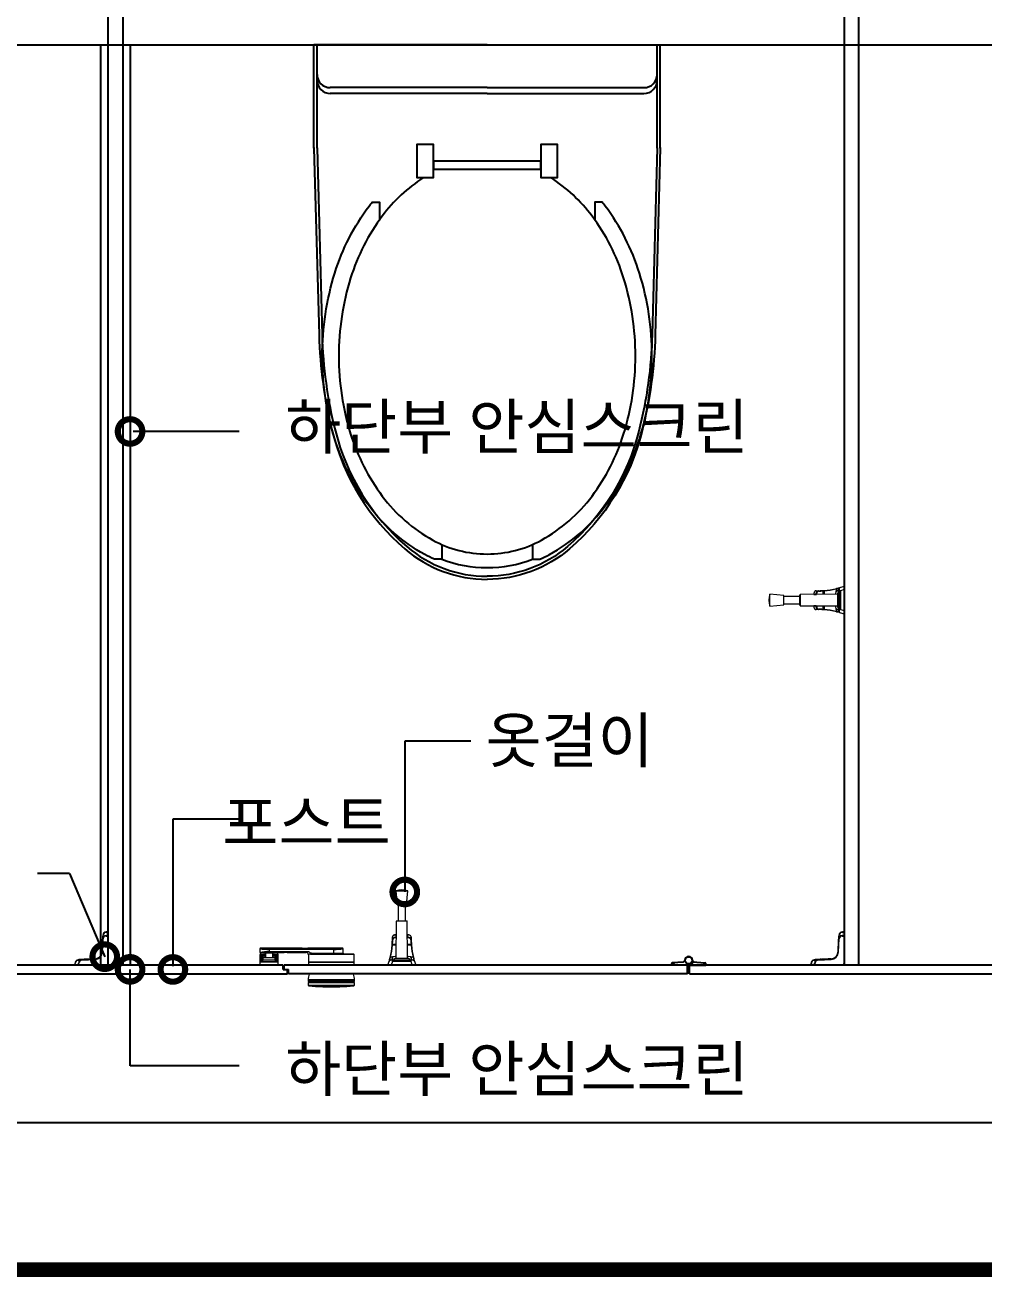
# Model space of a CAD drawing. Extents: x -255 to 8105, y -176 to 5714.
# Drawn here: x 3160 to 3811, y 2764 to 3614 of the extents above; entities that cross this region are included whole.
import ezdxf
from ezdxf.enums import TextEntityAlignment as Align

# ---------------------------------------------------------------- set-up
doc = ezdxf.new("R2010")
doc.units = 0
doc.header["$LTSCALE"] = 30
doc.layers.get('0').update_dxf_attribs({"linetype": 'CONTINUOUS'})
for name, color, linetype in [('0_toilet', 6, 'CONTINUOUS'), ('HAT', 8, 'CONTINUOUS'), ('경첩', 4, 'CONTINUOUS'), ('문자', 3, 'CONTINUOUS'), ('부자재', 4, 'CONTINUOUS'), ('옷걸이', 4, 'CONTINUOUS'), ('잠금쇠(회전형)', 4, 'CONTINUOUS'), ('치수', 1, 'CONTINUOUS'), ('해치', 8, 'CONTINUOUS')]:
    doc.layers.add(name, color=color, linetype=linetype)
doc.styles.add('돋움', font='malgun.ttf')

# ---------------------------------------------------------------- blocks, each defined once
blk = doc.blocks.new('_DOTSMALL')
at = {"color": 0, "linetype": 'ByBlock', "const_width": 0.5}
blk.add_lwpolyline([(-0.0625, 0, 1), (0.0625, 0, 1)], format="xyb", close=True, dxfattribs=at)
blk = doc.blocks.new('A$C63EC304E')
at = {"layer": '치수', "color": 1, "xscale": 2.5, "yscale": 2.5, "zscale": 2.5, "rotation": 234.3098741996962}
blk.add_blockref('_DOTSMALL', (0.312, 0.312), dxfattribs=at)
blk = doc.blocks.new('A$C2BC9653E')
at = {"layer": '치수', "xscale": 0.3333333333333333, "yscale": 0.3333333333333333, "zscale": 0.3333333333333333}
blk.add_blockref('A$C63EC304E', (0, 0), dxfattribs=at)
blk = doc.blocks.new('A$C7FC71301')
at = {"layer": '치수', "rotation": 180}
blk.add_blockref('A$C2BC9653E', (0.208, 0.208), dxfattribs=at)
blk = doc.blocks.new('A$C4A20372B')
at = {"layer": '치수'}
blk.add_blockref('A$C7FC71301', (0, 0), dxfattribs=at)
blk = doc.blocks.new('A$C566469F5')
at = {"layer": '치수'}
blk.add_blockref('A$C4A20372B', (0, 0), dxfattribs=at)
blk = doc.blocks.new('A$C7E317CD4')
at = {"layer": '해치', "xscale": 2, "yscale": 2, "zscale": 2}
blk.add_blockref('A$C566469F5', (0, 0), dxfattribs=at)
blk = doc.blocks.new('A$C601D7F27')
at = {"layer": '치수'}
blk.add_blockref('A$C7E317CD4', (0, 0), dxfattribs=at)
blk = doc.blocks.new('A$C38802C08')
at = {"layer": '치수'}
blk.add_blockref('A$C601D7F27', (0, 0), dxfattribs=at)
blk = doc.blocks.new('A$C10E41893')
at = {"layer": '부자재'}
for p, q in [((6.5, 0), (6.5, 196)), ((123.3, 196), (6.5, 196)), ((123.3, 192.5), (6.5, 192.5)), ((54.8, 0), (54.8, 177.5)), ((61.4, 0), (61.4, 177.5)), ((6.5, 0), (6.5, -196)), ((54.8, 0), (54.8, -177.5)), ((61.4, 0), (61.4, -177.5)), ((123.3, -192.5), (6.5, -192.5)), ((123.3, -196), (6.5, -196))]:
    blk.add_line(p, q, dxfattribs=at)
for points in [[(122.7, 196, -0.012538), (123.3, 196), (334.6, 190.3, -0.055395), (444.7, 175.1, -0.154276), (576.9, 93.3, -0.179504), (611.5, 0, -0.179504)], [(122.8, 192.5, -0.012538), (123.2, 192.5), (334.5, 186.8, -0.055395), (443.8, 171.7, -0.154276), (574.3, 91, -0.179504), (608, 0, -0.179504)], [(572, 51.4), (588.8, 51.4), (588.8, 59.6, 0.021185), (583.3, 70.7, 0.106084), (528.4, 133.7, 0.085733), (452.6, 172.4, 0.075373), (358.7, 186.6, 0.075373), (264.8, 172.4, 0.085733), (189, 133.7, 0.007337), (184.4, 130.1), (184.4, 122), (204.7, 122)], [(156.7, -72, 0.089162), (200.2, -118.7, 0.085733), (270.3, -154.5, 0.075373), (358.7, -167.9, 0.075373), (447.1, -154.5, 0.085733), (517.2, -118.7, 0.106084), (567, -61.6, 0.126931), (582.8, 0, 0.126931), (567, 61.6, 0.106084), (517.2, 118.7, 0.085733), (447.1, 154.5, 0.075373), (358.7, 167.9, 0.075373), (270.3, 154.5, 0.085733), (200.2, 118.7, 0.089162), (156.7, 72)], [(588.8, -51.4, 0.090214), (598.2, 0, 0.090214), (588.8, 51.4, 0.106084)], [(122.7, -196, 0.012538), (123.3, -196), (334.6, -190.3, 0.055395), (444.7, -175.1, 0.154276), (576.9, -93.3, 0.179504), (611.5, 0, 0.179504)], [(122.8, -192.5, 0.012538), (123.2, -192.5), (334.5, -186.8, 0.055395), (443.8, -171.7, 0.154276), (574.3, -91, 0.179504), (608, 0, 0.179504)], [(572, -51.4), (588.8, -51.4), (588.8, -59.6, -0.021185), (583.3, -70.7, -0.106084), (528.4, -133.7, -0.085733), (452.6, -172.4, -0.075373), (358.7, -186.6, -0.075373), (264.8, -172.4, -0.085733), (189, -133.7, -0.007337), (184.4, -130.1), (184.4, -122), (204.7, -122)]]:
    blk.add_lwpolyline(points, format="xyb", dxfattribs=at)
blk.add_lwpolyline([(138, -60.8), (119.3, -60.8), (119.3, -79.5), (156.7, -79.5), (156.7, -60.8), (138, -60.8), (147.3, -60.8), (147.3, 60.8), (138, 60.8), (156.7, 60.8), (156.7, 79.5), (119.3, 79.5), (119.3, 60.8), (138, 60.8), (138, -60.8), (119.3, -60.8)], dxfattribs=at)
for centre, start, end in [((39.8, 177.5), 0, 90), ((46.4, 177.5), 0, 90), ((39.8, -177.5), 270, 0), ((46.4, -177.5), 270, 0)]:
    blk.add_arc(centre, 15, start, end, dxfattribs=at)
blk = doc.blocks.new('UNI-05', base_point=(47634, 7239))
blk.add_line((50355.37, 10839.82), (51855.37, 10839.82))
at = {"color": 2}
for p, q in [((50845.37, 10839.82), (50845.37, 10214.82)), ((50865.37, 10839.82), (50865.37, 10214.82))]:
    blk.add_line(p, q, dxfattribs=at)
at = {"color": 8}
blk.add_line((50119.29, 10108.01), (52081.88, 10108.01), dxfattribs=at)
at = {"color": 8, "const_width": 10}
blk.add_lwpolyline([(47682.57, 10008.01), (53467.12, 10008.01)], dxfattribs=at)
at = {"layer": '0_toilet'}
for p, q in [((50850.37, 10939.82), (50850.37, 10214.82)), ((50860.37, 10939.82), (50860.37, 10214.82)), ((51350.32, 10939.82), (51350.32, 10214.82)), ((51360.42, 10214.81), (51360.42, 10939.81)), ((50969.29, 10214.82), (50745.37, 10214.82)), ((50969.29, 10211.82), (50969.29, 10214.82)), ((51243.87, 10214.82), (50970.04, 10214.82)), ((50970.04, 10211.82), (50970.04, 10214.82)), ((51243.87, 10208.82), (51243.87, 10214.82)), ((51474.34, 10214.82), (51245.37, 10214.82)), ((51245.37, 10208.82), (51245.37, 10214.82)), ((50745.37, 10208.82), (50972.29, 10208.82)), ((50969.29, 10211.82), (50973.04, 10211.82)), ((50972.29, 10208.82), (50972.29, 10211.82)), ((50973.04, 10208.82), (50973.04, 10211.82)), ((51243.87, 10208.82), (50973.04, 10208.82)), ((51245.37, 10208.82), (51477.34, 10208.82))]:
    blk.add_line(p, q, dxfattribs=at)
at = {"layer": '경첩', "color": 4, "linetype": 'Continuous', "lineweight": 15}
for p, q in [((50846.76, 10232.58), (50846.34, 10223.6)), ((50846.41, 10230.27), (50846.37, 10229.6)), ((50846.37, 10229.6), (50846.61, 10229.36)), ((50846.41, 10230.27), (50846.64, 10230.03)), ((50846.42, 10230.61), (50846.66, 10230.37)), ((50846.58, 10233.99), (50846.45, 10231.28)), ((50846.45, 10231.28), (50846.69, 10231.05)), ((50846.58, 10233.99), (50846.82, 10233.75)), ((50846.59, 10223.59), (50847.01, 10232.57)), ((50846.69, 10234.58), (50846.85, 10234.42)), ((50846.88, 10235.08), (50846.76, 10232.58)), ((50847.06, 10233.62), (50847.13, 10235.07)), ((50849.11, 10234.82), (50849.11, 10234.57)), ((50850.37, 10234.82), (50849.11, 10234.82)), ((50849.11, 10234.57), (50850.37, 10234.57)), ((50849.12, 10234.82), (50849.12, 10234.92)), ((50849.12, 10234.92), (50850.37, 10234.92)), ((50849.23, 10237.07), (50849.23, 10237.32)), ((50850.37, 10237.32), (50849.23, 10237.32)), ((50849.23, 10237.07), (50850.37, 10237.07)), ((50850.37, 10237.07), (50850.37, 10237.32)), ((50850.37, 10234.92), (50850.37, 10237.07)), ((50850.37, 10234.57), (50850.37, 10234.82)), ((50850.37, 10234.57), (50850.37, 10216.32)), ((51346.71, 10232.58), (51346.29, 10223.6)), ((51346.36, 10230.27), (51346.32, 10229.6)), ((51346.32, 10229.6), (51346.56, 10229.36)), ((51346.36, 10230.27), (51346.59, 10230.03)), ((51346.37, 10230.61), (51346.61, 10230.37)), ((51346.53, 10233.99), (51346.4, 10231.28)), ((51346.4, 10231.28), (51346.64, 10231.05)), ((51346.53, 10233.99), (51346.77, 10233.75)), ((51346.54, 10223.59), (51346.96, 10232.57)), ((51346.64, 10234.58), (51346.8, 10234.42)), ((51346.83, 10235.08), (51346.71, 10232.58)), ((51347.01, 10233.62), (51347.08, 10235.07)), ((51349.06, 10234.82), (51349.06, 10234.57)), ((51350.32, 10234.82), (51349.06, 10234.82)), ((51349.06, 10234.57), (51350.32, 10234.57)), ((51349.07, 10234.82), (51349.07, 10234.92)), ((51349.07, 10234.92), (51350.32, 10234.92)), ((51349.18, 10237.07), (51349.18, 10237.32)), ((51350.32, 10237.32), (51349.18, 10237.32)), ((51349.18, 10237.07), (51350.32, 10237.07)), ((51350.32, 10237.07), (51350.32, 10237.32)), ((51350.32, 10234.92), (51350.32, 10237.07)), ((51350.32, 10234.57), (51350.32, 10234.82)), ((51350.32, 10234.57), (51350.32, 10216.32)), ((50845.27, 10221.16), (50845.45, 10220.98)), ((50845.53, 10221.6), (50845.72, 10221.41)), ((50845.65, 10221.83), (50845.84, 10221.64)), ((50845.82, 10222.23), (50846.01, 10222.04)), ((50845.97, 10222.76), (50846.18, 10222.55)), ((50846.17, 10222.55), (50845.97, 10222.75)), ((50846.04, 10223.13), (50846.26, 10222.91)), ((50846.07, 10223.35), (50846.3, 10223.13)), ((50846.12, 10224.26), (50846.09, 10223.62)), ((50846.13, 10224.36), (50846.12, 10224.26)), ((50846.12, 10224.26), (50846.36, 10224.02)), ((50846.14, 10224.7), (50846.13, 10224.36)), ((50846.13, 10224.36), (50846.37, 10224.12)), ((50846.15, 10224.8), (50846.14, 10224.7)), ((50846.14, 10224.7), (50846.38, 10224.46)), ((50846.19, 10225.72), (50846.15, 10224.8)), ((50846.15, 10224.8), (50846.39, 10224.56)), ((50846.19, 10225.72), (50846.43, 10225.48)), ((50846.22, 10226.38), (50846.2, 10225.96)), ((50846.2, 10225.96), (50846.44, 10225.72)), ((50846.36, 10229.26), (50846.22, 10226.39)), ((50846.22, 10226.39), (50846.46, 10226.15)), ((50846.22, 10226.38), (50846.46, 10226.14)), ((50846.36, 10229.26), (50846.6, 10229.02)), ((51345.22, 10221.16), (51345.4, 10220.98)), ((51345.48, 10221.6), (51345.67, 10221.41)), ((51345.6, 10221.83), (51345.79, 10221.64)), ((51345.77, 10222.23), (51345.96, 10222.04)), ((51345.92, 10222.76), (51346.13, 10222.55)), ((51346.12, 10222.55), (51345.92, 10222.75)), ((51345.99, 10223.13), (51346.21, 10222.91)), ((51346.02, 10223.35), (51346.25, 10223.13)), ((51346.07, 10224.26), (51346.04, 10223.62)), ((51346.08, 10224.36), (51346.07, 10224.26)), ((51346.07, 10224.26), (51346.31, 10224.02)), ((51346.09, 10224.7), (51346.08, 10224.36)), ((51346.08, 10224.36), (51346.32, 10224.12)), ((51346.1, 10224.8), (51346.09, 10224.7)), ((51346.09, 10224.7), (51346.33, 10224.46)), ((51346.14, 10225.72), (51346.1, 10224.8)), ((51346.1, 10224.8), (51346.34, 10224.56)), ((51346.14, 10225.72), (51346.38, 10225.48)), ((51346.17, 10226.38), (51346.15, 10225.96)), ((51346.15, 10225.96), (51346.39, 10225.72)), ((51346.31, 10229.26), (51346.17, 10226.39)), ((51346.17, 10226.39), (51346.41, 10226.15)), ((51346.17, 10226.38), (51346.41, 10226.14)), ((51346.31, 10229.26), (51346.55, 10229.02)), ((50828.12, 10215.96), (50827.87, 10215.96)), ((50827.87, 10215.96), (50827.87, 10214.82)), ((50827.87, 10214.82), (50828.12, 10214.82)), ((50828.12, 10214.82), (50828.12, 10215.96)), ((50828.12, 10214.82), (50830.27, 10214.82)), ((50832.61, 10218.42), (50830.11, 10218.3)), ((50830.12, 10218.05), (50831.57, 10218.12)), ((50830.27, 10214.82), (50830.27, 10216.07)), ((50830.27, 10216.07), (50830.37, 10216.07)), ((50830.37, 10216.07), (50830.62, 10216.07)), ((50830.37, 10216.07), (50830.37, 10214.82)), ((50830.37, 10214.82), (50830.62, 10214.82)), ((50830.6, 10218.5), (50830.69, 10218.58)), ((50830.6, 10218.5), (50830.76, 10218.34)), ((50830.62, 10214.82), (50830.62, 10216.07)), ((50848.87, 10214.82), (50830.62, 10214.82)), ((50833.9, 10218.73), (50830.69, 10218.58)), ((50841.58, 10218.85), (50832.61, 10218.42)), ((50832.62, 10218.17), (50841.59, 10218.6)), ((50833.9, 10218.73), (50834.14, 10218.49)), ((50834.58, 10218.77), (50834.82, 10218.53)), ((50834.91, 10218.78), (50835.15, 10218.54)), ((50838.29, 10218.94), (50835.59, 10218.81)), ((50835.59, 10218.81), (50835.83, 10218.57)), ((50838.29, 10218.94), (50838.53, 10218.7)), ((50838.97, 10218.97), (50839.21, 10218.73)), ((50839.3, 10218.99), (50839.54, 10218.75)), ((50841.33, 10219.08), (50839.98, 10219.02)), ((50839.98, 10219.02), (50840.22, 10218.78)), ((50841.57, 10219.09), (50841.33, 10219.08)), ((50841.33, 10219.08), (50841.57, 10218.84)), ((50842.58, 10219.25), (50842.78, 10219.05)), ((50843.11, 10219.43), (50843.3, 10219.24)), ((50843.35, 10219.53), (50843.54, 10219.35)), ((50843.81, 10219.78), (50844, 10219.6)), ((50844.03, 10219.92), (50844.21, 10219.74)), ((50845.12, 10220.95), (50845.3, 10220.77)), ((51328.07, 10215.96), (51327.82, 10215.96)), ((51327.82, 10215.96), (51327.82, 10214.82)), ((51327.82, 10214.82), (51328.07, 10214.82)), ((51328.07, 10214.82), (51328.07, 10215.96)), ((51328.07, 10214.82), (51330.22, 10214.82)), ((51332.56, 10218.42), (51330.06, 10218.3)), ((51330.07, 10218.05), (51331.52, 10218.12)), ((51330.22, 10214.82), (51330.22, 10216.07)), ((51330.22, 10216.07), (51330.32, 10216.07)), ((51330.32, 10216.07), (51330.57, 10216.07)), ((51330.32, 10216.07), (51330.32, 10214.82)), ((51330.32, 10214.82), (51330.57, 10214.82)), ((51330.55, 10218.5), (51330.64, 10218.58)), ((51330.55, 10218.5), (51330.71, 10218.34)), ((51330.57, 10214.82), (51330.57, 10216.07)), ((51348.82, 10214.82), (51330.57, 10214.82)), ((51333.85, 10218.73), (51330.64, 10218.58)), ((51341.53, 10218.85), (51332.56, 10218.42)), ((51332.57, 10218.17), (51341.54, 10218.6)), ((51333.85, 10218.73), (51334.09, 10218.49)), ((51334.53, 10218.77), (51334.77, 10218.53)), ((51334.86, 10218.78), (51335.1, 10218.54)), ((51338.24, 10218.94), (51335.54, 10218.81)), ((51335.54, 10218.81), (51335.78, 10218.57)), ((51338.24, 10218.94), (51338.48, 10218.7)), ((51338.92, 10218.97), (51339.16, 10218.73)), ((51339.25, 10218.99), (51339.49, 10218.75)), ((51341.28, 10219.08), (51339.93, 10219.02)), ((51339.93, 10219.02), (51340.17, 10218.78)), ((51341.52, 10219.09), (51341.28, 10219.08)), ((51341.28, 10219.08), (51341.52, 10218.84)), ((51342.53, 10219.25), (51342.73, 10219.05)), ((51343.06, 10219.43), (51343.25, 10219.24)), ((51343.3, 10219.53), (51343.49, 10219.35)), ((51343.76, 10219.78), (51343.95, 10219.6)), ((51343.98, 10219.92), (51344.16, 10219.74)), ((51345.07, 10220.95), (51345.25, 10220.77))]:
    blk.add_line(p, q, dxfattribs=at)
at = {"layer": '경첩', "color": 4, "linetype": 'Continuous', "lineweight": 15, "flags": 128}
for points in [[(50846.45, 10231.28), (50846.45, 10231.15), (50846.44, 10231.03), (50846.44, 10230.91), (50846.43, 10230.81), (50846.43, 10230.72), (50846.42, 10230.66), (50846.42, 10230.62), (50846.42, 10230.61)], [(50846.6, 10234.5), (50846.6, 10234.39), (50846.59, 10234.27), (50846.59, 10234.13), (50846.58, 10233.99)], [(50846.6, 10234.5), (50846.62, 10234.52), (50846.64, 10234.53), (50846.66, 10234.55), (50846.67, 10234.56), (50846.68, 10234.57), (50846.68, 10234.58), (50846.69, 10234.58), (50846.69, 10234.58)], [(50846.76, 10232.58), (50846.77, 10232.58), (50846.78, 10232.58), (50846.81, 10232.58), (50846.84, 10232.57), (50846.87, 10232.57), (50846.92, 10232.57), (50846.96, 10232.57), (50847.01, 10232.57)], [(50847.13, 10235.07), (50847.08, 10235.07), (50847.04, 10235.07), (50846.99, 10235.07), (50846.95, 10235.07), (50846.92, 10235.08), (50846.9, 10235.08), (50846.89, 10235.08), (50846.88, 10235.08)], [(51346.4, 10231.28), (51346.4, 10231.15), (51346.39, 10231.03), (51346.39, 10230.91), (51346.38, 10230.81), (51346.38, 10230.72), (51346.37, 10230.66), (51346.37, 10230.62), (51346.37, 10230.61)], [(51346.55, 10234.5), (51346.55, 10234.39), (51346.54, 10234.27), (51346.54, 10234.13), (51346.53, 10233.99)], [(51346.55, 10234.5), (51346.57, 10234.52), (51346.59, 10234.53), (51346.61, 10234.55), (51346.62, 10234.56), (51346.63, 10234.57), (51346.63, 10234.58), (51346.64, 10234.58), (51346.64, 10234.58)], [(51346.71, 10232.58), (51346.72, 10232.58), (51346.73, 10232.58), (51346.76, 10232.58), (51346.79, 10232.57), (51346.82, 10232.57), (51346.87, 10232.57), (51346.91, 10232.57), (51346.96, 10232.57)], [(51347.08, 10235.07), (51347.03, 10235.07), (51346.99, 10235.07), (51346.94, 10235.07), (51346.9, 10235.07), (51346.87, 10235.08), (51346.85, 10235.08), (51346.84, 10235.08), (51346.83, 10235.08)], [(50845.97, 10222.76), (50845.97, 10222.76), (50845.97, 10222.76)], [(50846.07, 10223.35), (50846.05, 10223.19), (50846.04, 10223.13)], [(50846.2, 10225.96), (50846.2, 10225.88), (50846.19, 10225.8), (50846.19, 10225.72)], [(50846.22, 10226.39), (50846.22, 10226.39), (50846.22, 10226.38)], [(50846.34, 10223.6), (50846.35, 10223.6), (50846.36, 10223.6), (50846.38, 10223.6), (50846.41, 10223.6), (50846.45, 10223.6), (50846.5, 10223.6), (50846.54, 10223.59), (50846.59, 10223.59)], [(51345.92, 10222.76), (51345.92, 10222.76), (51345.92, 10222.76)], [(51346.02, 10223.35), (51346, 10223.19), (51345.99, 10223.13)], [(51346.15, 10225.96), (51346.15, 10225.88), (51346.14, 10225.8), (51346.14, 10225.72)], [(51346.17, 10226.39), (51346.17, 10226.39), (51346.17, 10226.38)], [(51346.29, 10223.6), (51346.3, 10223.6), (51346.31, 10223.6), (51346.33, 10223.6), (51346.36, 10223.6), (51346.4, 10223.6), (51346.45, 10223.6), (51346.49, 10223.59), (51346.54, 10223.59)], [(50830.12, 10218.05), (50830.12, 10218.1), (50830.12, 10218.15), (50830.11, 10218.19), (50830.11, 10218.23), (50830.11, 10218.26), (50830.11, 10218.29), (50830.11, 10218.3), (50830.11, 10218.3)], [(50832.61, 10218.42), (50832.61, 10218.42), (50832.61, 10218.4), (50832.61, 10218.38), (50832.61, 10218.35), (50832.61, 10218.31), (50832.62, 10218.27), (50832.62, 10218.22), (50832.62, 10218.17)], [(50834.58, 10218.77), (50834.56, 10218.76), (50834.53, 10218.76), (50834.46, 10218.76), (50834.38, 10218.76), (50834.28, 10218.75), (50834.16, 10218.75), (50834.03, 10218.74), (50833.9, 10218.73)], [(50835.59, 10218.81), (50835.47, 10218.81), (50835.36, 10218.8), (50835.25, 10218.8), (50835.16, 10218.79), (50835.07, 10218.79), (50835.01, 10218.79), (50834.96, 10218.78), (50834.92, 10218.78), (50834.91, 10218.78)], [(50838.97, 10218.97), (50838.95, 10218.97), (50838.91, 10218.97), (50838.85, 10218.97), (50838.77, 10218.96), (50838.67, 10218.96), (50838.55, 10218.95), (50838.42, 10218.95), (50838.29, 10218.94)], [(50839.98, 10219.02), (50839.85, 10219.01), (50839.72, 10219.01), (50839.6, 10219), (50839.5, 10219), (50839.42, 10218.99), (50839.36, 10218.99), (50839.32, 10218.99), (50839.3, 10218.99)], [(50841.58, 10218.85), (50841.58, 10218.84), (50841.58, 10218.83), (50841.58, 10218.8), (50841.59, 10218.77), (50841.59, 10218.73), (50841.59, 10218.69), (50841.59, 10218.64), (50841.59, 10218.6)], [(51330.07, 10218.05), (51330.07, 10218.1), (51330.07, 10218.15), (51330.06, 10218.19), (51330.06, 10218.23), (51330.06, 10218.26), (51330.06, 10218.29), (51330.06, 10218.3), (51330.06, 10218.3)], [(51332.56, 10218.42), (51332.56, 10218.42), (51332.56, 10218.4), (51332.56, 10218.38), (51332.56, 10218.35), (51332.56, 10218.31), (51332.57, 10218.27), (51332.57, 10218.22), (51332.57, 10218.17)], [(51334.53, 10218.77), (51334.51, 10218.76), (51334.48, 10218.76), (51334.41, 10218.76), (51334.33, 10218.76), (51334.23, 10218.75), (51334.11, 10218.75), (51333.98, 10218.74), (51333.85, 10218.73)], [(51335.54, 10218.81), (51335.42, 10218.81), (51335.31, 10218.8), (51335.2, 10218.8), (51335.11, 10218.79), (51335.02, 10218.79), (51334.96, 10218.79), (51334.91, 10218.78), (51334.87, 10218.78), (51334.86, 10218.78)], [(51338.92, 10218.97), (51338.9, 10218.97), (51338.86, 10218.97), (51338.8, 10218.97), (51338.72, 10218.96), (51338.62, 10218.96), (51338.5, 10218.95), (51338.37, 10218.95), (51338.24, 10218.94)], [(51339.93, 10219.02), (51339.8, 10219.01), (51339.67, 10219.01), (51339.55, 10219), (51339.45, 10219), (51339.37, 10218.99), (51339.31, 10218.99), (51339.27, 10218.99), (51339.25, 10218.99)], [(51341.53, 10218.85), (51341.53, 10218.84), (51341.53, 10218.83), (51341.53, 10218.8), (51341.54, 10218.77), (51341.54, 10218.73), (51341.54, 10218.69), (51341.54, 10218.64), (51341.54, 10218.6)]]:
    blk.add_lwpolyline(points, dxfattribs=at)
at = {"layer": '경첩', "color": 4, "linetype": 'Continuous', "lineweight": 15}
for centre, radius, start, end in [((50849.11, 10232.47), 2.35, 90, 177.30166), ((50849.23, 10234.97), 2.35, 90, 177.30166), ((50849.11, 10232.47), 2.1, 90, 177.30166), ((50849.23, 10234.97), 2.1, 90, 177.30166), ((51349.06, 10232.47), 2.35, 90, 177.30166), ((51349.18, 10234.97), 2.35, 90, 177.30166), ((51349.06, 10232.47), 2.1, 90, 177.30166), ((51349.18, 10234.97), 2.1, 90, 177.30166), ((50841.35, 10223.84), 5, 272.69834, 357.30166), ((50841.35, 10223.84), 5.25, 272.69834, 357.30166), ((50841.35, 10223.84), 4.75, 322.56123, 325.61449), ((50841.35, 10223.84), 4.75, 325.61511, 331.82645), ((50841.35, 10223.84), 4.75, 335.00519, 340.23398), ((50841.35, 10223.84), 4.75, 340.23398, 346.75686), ((50841.35, 10223.84), 4.75, 346.83767, 351.3944), ((50841.35, 10223.84), 4.75, 354.09118, 357.30166), ((51341.3, 10223.84), 5, 272.69834, 357.30166), ((51341.3, 10223.84), 5.25, 272.69834, 357.30166), ((51341.3, 10223.84), 4.75, 322.56123, 325.61449), ((51341.3, 10223.84), 4.75, 325.61511, 331.82645), ((51341.3, 10223.84), 4.75, 335.00519, 340.23398), ((51341.3, 10223.84), 4.75, 340.23398, 346.75686), ((51341.3, 10223.84), 4.75, 346.83767, 351.3944), ((51341.3, 10223.84), 4.75, 354.09118, 357.30166), ((50830.22, 10215.96), 2.35, 92.69834, 180), ((50830.22, 10215.96), 2.1, 92.69834, 180), ((50832.72, 10216.07), 2.35, 92.69834, 180), ((50832.72, 10216.07), 2.1, 92.69834, 180), ((50841.35, 10223.84), 4.75, 272.69834, 285), ((50841.35, 10223.84), 4.75, 284.99982, 291.75061), ((50841.35, 10223.84), 4.75, 294.99481, 301.29977), ((50841.35, 10223.84), 4.75, 301.29911, 304.38581), ((50841.35, 10223.84), 4.75, 304.38489, 322.56084), ((50848.87, 10216.32), 1.5, 270, 0), ((51330.17, 10215.96), 2.35, 92.69834, 180), ((51330.17, 10215.96), 2.1, 92.69834, 180), ((51332.67, 10216.07), 2.35, 92.69834, 180), ((51332.67, 10216.07), 2.1, 92.69834, 180), ((51341.3, 10223.84), 4.75, 272.69834, 285), ((51341.3, 10223.84), 4.75, 284.99982, 291.75061), ((51341.3, 10223.84), 4.75, 294.99481, 301.29977), ((51341.3, 10223.84), 4.75, 301.29911, 304.38581), ((51341.3, 10223.84), 4.75, 304.38489, 322.56084), ((51348.82, 10216.32), 1.5, 270, 0)]:
    blk.add_arc(centre, radius, start, end, dxfattribs=at)
at = {"layer": '부자재'}
for p, q in [((51233.18, 10215.74), (51233.18, 10214.82)), ((51243.83, 10214.82), (51233.18, 10214.82)), ((51240.92, 10216.9), (51233.72, 10216.4)), ((51234.43, 10215.91), (51234.43, 10214.82)), ((51244.64, 10215.37), (51244.64, 10214.57)), ((51244.89, 10214.57), (51244.64, 10214.57)), ((51244.89, 10215.37), (51244.89, 10214.57)), ((51245.36, 10214.86), (51245.36, 10214.82)), ((51245.36, 10214.82), (51256.35, 10214.82)), ((51247.63, 10216.98), (51255.79, 10216.4)), ((51255.1, 10215.91), (51255.1, 10214.82)), ((51256.35, 10215.74), (51256.35, 10214.82))]:
    blk.add_line(p, q, dxfattribs=at)
at = {"layer": '부자재', "color": 1}
blk.add_circle((51244.76, 10218.02), 2.34, dxfattribs=at)
at = {"layer": '부자재'}
for centre, radius, start, end in [((51233.88, 10215.72), 0.7, 101.7765, 181.67124), ((51235.28, 10215.67), 0.884, 113.40773, 164.5497), ((51240.86, 10218.19), 1.29, 272.92313, 352.47243), ((51244.76, 10218.02), 2.62, 270, 180), ((51245.12, 10213.79), 1.65, 102.52675, 141.54753), ((51244.41, 10213.79), 1.65, 43.10029, 77.47325), ((51244.86, 10217.68), 2.86, 280.08401, 345.97919), ((51248.67, 10218.19), 1.29, 187.52757, 267.07687), ((51254.25, 10215.67), 0.884, 15.4503, 67.30044), ((51255.65, 10215.72), 0.7, 358.32876, 78.2235)]:
    blk.add_arc(centre, radius, start, end, dxfattribs=at)
at = {"layer": '옷걸이', "lineweight": 15}
for p, q in [((51336.02, 10466.6), (51336.02, 10468.98)), ((51336.79, 10469.05), (51336.79, 10466.6)), ((51344.89, 10468.97), (51345.45, 10469.03)), ((51344.91, 10470.41), (51344.91, 10468.97)), ((51344.93, 10470.41), (51344.93, 10468.97)), ((51346.99, 10470.49), (51346.95, 10470.38)), ((51346.99, 10470.54), (51346.96, 10470.45)), ((51347.06, 10470.42), (51347.06, 10470.42)), ((51347.06, 10470.42), (51347.06, 10455.01)), ((51347.08, 10456.43), (51347.08, 10469)), ((51347.77, 10469), (51347.08, 10469)), ((51347.74, 10471.37), (51347.75, 10471.37)), ((51347.75, 10471.37), (51350.32, 10472.21)), ((51347.75, 10471.37), (51347.75, 10471.37)), ((51350.32, 10469.84), (51347.77, 10469)), ((51347.77, 10469), (51347.77, 10456.43)), ((51350.32, 10472.21), (51350.32, 10469.84)), ((51350.32, 10469.84), (51350.32, 10455.59)), ((51309.47, 10465.96), (51299.97, 10466.71)), ((51299.97, 10458.71), (51299.97, 10466.71)), ((51299.97, 10458.71), (51309.47, 10459.46)), ((51309.47, 10459.46), (51309.47, 10465.96)), ((51320.32, 10465.21), (51309.47, 10465.21)), ((51309.47, 10460.21), (51320.32, 10460.21)), ((51320.32, 10462.71), (51320.32, 10466.21)), ((51320.32, 10459.21), (51320.32, 10462.71)), ((51345.82, 10466.68), (51320.57, 10466.46)), ((51320.57, 10466.46), (51320.57, 10458.96)), ((51329.69, 10466.64), (51329.69, 10466.54)), ((51329.69, 10466.64), (51329.78, 10466.64)), ((51329.78, 10466.64), (51329.78, 10466.54)), ((51331.31, 10466.63), (51331.66, 10466.63)), ((51331.31, 10466.56), (51331.31, 10466.63)), ((51331.66, 10466.63), (51331.66, 10466.56)), ((51345.82, 10467.49), (51345.82, 10457.94)), ((51320.57, 10458.96), (51345.82, 10458.74)), ((51329.69, 10458.89), (51329.69, 10458.78)), ((51329.69, 10458.78), (51329.78, 10458.78)), ((51329.78, 10458.88), (51329.78, 10458.78)), ((51331.31, 10458.8), (51331.31, 10458.87)), ((51331.31, 10458.8), (51331.66, 10458.8)), ((51331.66, 10458.87), (51331.66, 10458.8)), ((51336.02, 10456.45), (51336.02, 10458.83)), ((51336.79, 10458.82), (51336.79, 10456.38)), ((51345.47, 10456.39), (51344.89, 10456.46)), ((51344.91, 10456.46), (51344.91, 10455.02)), ((51344.93, 10456.45), (51344.93, 10455.02)), ((51346.95, 10455.04), (51346.99, 10454.93)), ((51347.06, 10455.01), (51347.06, 10455.01)), ((51347.77, 10456.43), (51347.08, 10456.43)), ((51347.75, 10454.06), (51347.74, 10454.06)), ((51350.32, 10453.21), (51347.75, 10454.06)), ((51347.75, 10454.06), (51347.75, 10454.06)), ((51347.77, 10456.43), (51350.32, 10455.59)), ((51350.32, 10455.59), (51350.32, 10453.21)), ((51045.93, 10265.17), (51046.68, 10255.67)), ((51045.93, 10265.17), (51053.93, 10265.17)), ((51053.18, 10255.67), (51053.93, 10265.17)), ((51046.68, 10255.67), (51053.18, 10255.67)), ((51047.43, 10255.67), (51047.43, 10244.82)), ((51052.43, 10244.82), (51052.43, 10255.67)), ((51046.18, 10244.57), (51045.96, 10219.32)), ((51053.68, 10244.57), (51046.18, 10244.57)), ((51046.43, 10244.82), (51049.93, 10244.82)), ((51049.93, 10244.82), (51053.43, 10244.82)), ((51053.9, 10219.32), (51053.68, 10244.57)), ((51046.1, 10235.45), (51046, 10235.45)), ((51046, 10235.45), (51046, 10235.36)), ((51046.1, 10235.36), (51046, 10235.36)), ((51046.01, 10233.83), (51046.01, 10233.48)), ((51046.01, 10233.83), (51046.09, 10233.83)), ((51046.09, 10233.48), (51046.01, 10233.48)), ((51053.86, 10235.45), (51053.76, 10235.45)), ((51053.86, 10235.36), (51053.76, 10235.36)), ((51053.77, 10233.83), (51053.85, 10233.83)), ((51053.85, 10233.48), (51053.78, 10233.48)), ((51053.85, 10233.83), (51053.85, 10233.48)), ((51053.86, 10235.45), (51053.86, 10235.36)), ((51046.04, 10228.35), (51043.59, 10228.35)), ((51043.66, 10229.12), (51046.05, 10229.12)), ((51053.82, 10229.12), (51056.2, 10229.12)), ((51056.27, 10228.35), (51053.82, 10228.35)), ((51040.43, 10214.82), (51041.28, 10217.39)), ((51042.81, 10214.82), (51040.43, 10214.82)), ((51041.28, 10217.39), (51041.28, 10217.39)), ((51041.28, 10217.39), (51041.28, 10217.39)), ((51042.26, 10218.18), (51042.15, 10218.15)), ((51042.23, 10218.08), (51042.23, 10218.07)), ((51057.64, 10218.08), (51042.23, 10218.08)), ((51043.67, 10220.22), (51042.24, 10220.22)), ((51043.67, 10220.21), (51042.24, 10220.21)), ((51043.64, 10217.36), (51042.81, 10214.82)), ((51057.06, 10214.82), (51042.81, 10214.82)), ((51043.61, 10219.67), (51043.68, 10220.25)), ((51043.64, 10217.36), (51043.64, 10218.05)), ((51043.64, 10218.05), (51056.22, 10218.05)), ((51056.22, 10217.36), (51043.64, 10217.36)), ((51054.71, 10219.32), (51045.16, 10219.32)), ((51056.19, 10220.25), (51056.25, 10219.68)), ((51057.62, 10220.22), (51056.19, 10220.22)), ((51057.62, 10220.21), (51056.19, 10220.21)), ((51056.22, 10217.36), (51056.22, 10218.05)), ((51057.06, 10214.82), (51056.22, 10217.36)), ((51059.43, 10214.82), (51057.06, 10214.82)), ((51057.7, 10218.15), (51057.6, 10218.18)), ((51057.64, 10218.07), (51057.64, 10218.08)), ((51057.75, 10218.15), (51057.66, 10218.17)), ((51058.58, 10217.39), (51058.59, 10217.39)), ((51058.59, 10217.39), (51059.43, 10214.82)), ((51058.59, 10217.39), (51058.59, 10217.39))]:
    blk.add_line(p, q, dxfattribs=at)
at = {"layer": '옷걸이', "lineweight": 15, "flags": 128}
for points in [[(51331.4, 10469.14), (51331.39, 10469.14), (51331.16, 10469.12), (51330.94, 10469.06), (51330.72, 10468.95), (51330.52, 10468.8), (51330.33, 10468.62), (51330.17, 10468.39), (51330.02, 10468.14), (51329.9, 10467.86), (51329.8, 10467.55), (51329.73, 10467.23), (51329.69, 10466.9), (51329.69, 10466.64)], [(51331.41, 10469.14), (51331.14, 10469.11), (51330.87, 10469.01), (51330.63, 10468.85), (51330.4, 10468.62), (51330.2, 10468.33), (51330.03, 10468), (51329.91, 10467.63), (51329.82, 10467.23), (51329.78, 10466.73), (51329.78, 10466.64)], [(51331.31, 10466.63), (51331.33, 10467.05), (51331.4, 10467.46), (51331.51, 10467.84), (51331.66, 10468.19), (51331.84, 10468.5), (51332.06, 10468.75), (51332.3, 10468.94), (51332.56, 10469.07), (51332.91, 10469.13)], [(51333.1, 10468.88), (51332.79, 10468.83), (51332.56, 10468.71), (51332.34, 10468.54), (51332.14, 10468.31), (51331.98, 10468.04), (51331.84, 10467.72), (51331.74, 10467.38), (51331.68, 10467.01), (51331.66, 10466.63)], [(51336.77, 10469.3), (51336.77, 10469.29), (51336.77, 10469.28), (51336.77, 10469.26), (51336.77, 10469.23), (51336.77, 10469.19), (51336.78, 10469.15), (51336.78, 10469.1), (51336.79, 10469.05)], [(51344.61, 10468.54), (51344.54, 10466.96), (51344.53, 10466.67)], [(51346.86, 10468.46), (51346.9, 10468.74), (51346.94, 10468.92), (51346.97, 10468.93), (51347, 10468.76), (51347.02, 10468.43), (51347.03, 10467.96)], [(51346.96, 10470.45), (51346.96, 10470.43), (51346.95, 10470.38)], [(51347.06, 10470.42), (51347.03, 10470.41), (51346.95, 10470.38)], [(51329.69, 10458.78), (51329.69, 10458.73), (51329.71, 10458.4), (51329.76, 10458.07), (51329.83, 10457.76), (51329.94, 10457.46), (51330.07, 10457.18), (51330.23, 10456.94), (51330.41, 10456.72), (51330.62, 10456.55), (51330.83, 10456.42), (51331.06, 10456.33), (51331.3, 10456.29), (51331.33, 10456.29)], [(51329.78, 10458.78), (51329.8, 10458.37), (51329.87, 10457.96), (51329.98, 10457.57), (51330.13, 10457.22), (51330.32, 10456.92), (51330.53, 10456.66), (51330.77, 10456.47), (51331.03, 10456.35), (51331.35, 10456.29), (51331.41, 10456.28)], [(51332.91, 10456.3), (51332.64, 10456.33), (51332.37, 10456.44), (51332.13, 10456.61), (51331.9, 10456.85), (51331.71, 10457.14), (51331.55, 10457.48), (51331.42, 10457.86), (51331.34, 10458.26), (51331.31, 10458.8)], [(51331.66, 10458.8), (51331.69, 10458.31), (51331.77, 10457.95), (51331.88, 10457.61), (51332.02, 10457.31), (51332.2, 10457.05), (51332.4, 10456.83), (51332.62, 10456.68), (51332.86, 10456.58), (51333.1, 10456.55)], [(51336.77, 10456.13), (51336.77, 10456.13), (51336.77, 10456.15), (51336.77, 10456.17), (51336.77, 10456.2), (51336.77, 10456.24), (51336.78, 10456.28), (51336.78, 10456.33), (51336.79, 10456.38)], [(51344.53, 10458.76), (51344.55, 10458.15), (51344.61, 10456.89)], [(51344.92, 10455.02), (51344.92, 10455.02), (51344.93, 10455.02)], [(51345.12, 10454.78), (51345.11, 10454.78), (51345.11, 10454.78)], [(51347.03, 10457.22), (51347.01, 10456.81), (51346.98, 10456.56), (51346.95, 10456.48), (51346.92, 10456.58), (51346.87, 10456.86), (51346.86, 10456.98)], [(51346.95, 10455.04), (51347.03, 10455.02), (51347.06, 10455.01)], [(51346.96, 10454.98), (51346.96, 10455), (51346.95, 10455.04)], [(51346.96, 10454.98), (51346.98, 10454.92), (51346.99, 10454.88)], [(51046, 10235.36), (51045.58, 10235.34), (51045.17, 10235.27), (51044.79, 10235.16), (51044.44, 10235.01), (51044.13, 10234.82), (51043.88, 10234.6), (51043.69, 10234.36), (51043.56, 10234.1), (51043.5, 10233.78), (51043.5, 10233.73)], [(51046, 10235.45), (51045.95, 10235.45), (51045.62, 10235.43), (51045.29, 10235.38), (51044.97, 10235.3), (51044.68, 10235.2), (51044.4, 10235.06), (51044.16, 10234.9), (51043.94, 10234.72), (51043.77, 10234.52), (51043.63, 10234.3), (51043.55, 10234.07), (51043.51, 10233.84), (51043.51, 10233.8)], [(51043.51, 10232.23), (51043.55, 10232.5), (51043.66, 10232.76), (51043.83, 10233.01), (51044.07, 10233.23), (51044.36, 10233.43), (51044.7, 10233.59), (51045.07, 10233.71), (51045.48, 10233.79), (51046.01, 10233.83)], [(51046.01, 10233.48), (51045.53, 10233.44), (51045.17, 10233.37), (51044.83, 10233.26), (51044.52, 10233.11), (51044.26, 10232.94), (51044.05, 10232.74), (51043.89, 10232.52), (51043.8, 10232.28), (51043.76, 10232.04)], [(51053.85, 10233.83), (51054.27, 10233.81), (51054.68, 10233.74), (51055.06, 10233.63), (51055.41, 10233.48), (51055.72, 10233.29), (51055.97, 10233.07), (51056.16, 10232.83), (51056.29, 10232.58), (51056.35, 10232.23)], [(51056.1, 10232.04), (51056.04, 10232.35), (51055.93, 10232.58), (51055.76, 10232.8), (51055.53, 10232.99), (51055.26, 10233.16), (51054.94, 10233.3), (51054.59, 10233.4), (51054.23, 10233.46), (51053.85, 10233.48)], [(51056.36, 10233.73), (51056.36, 10233.75), (51056.34, 10233.98), (51056.28, 10234.2), (51056.17, 10234.41), (51056.02, 10234.61), (51055.83, 10234.8), (51055.61, 10234.97), (51055.36, 10235.12), (51055.07, 10235.24), (51054.77, 10235.34), (51054.45, 10235.4), (51054.12, 10235.44), (51053.86, 10235.45)], [(51056.36, 10233.73), (51056.33, 10234), (51056.23, 10234.26), (51056.06, 10234.51), (51055.83, 10234.74), (51055.55, 10234.94), (51055.22, 10235.1), (51054.84, 10235.23), (51054.44, 10235.32), (51053.95, 10235.36), (51053.86, 10235.36)], [(51043.35, 10228.37), (51043.35, 10228.37), (51043.36, 10228.37), (51043.39, 10228.37), (51043.42, 10228.36), (51043.46, 10228.36), (51043.5, 10228.36), (51043.55, 10228.35), (51043.59, 10228.35)], [(51056.52, 10228.37), (51056.51, 10228.37), (51056.5, 10228.37), (51056.48, 10228.37), (51056.44, 10228.36), (51056.41, 10228.36), (51056.36, 10228.36), (51056.32, 10228.35), (51056.27, 10228.35)], [(51042, 10220.02), (51042, 10220.03), (51042, 10220.02)], [(51042.2, 10218.17), (51042.14, 10218.16), (51042.1, 10218.15)], [(51042.2, 10218.18), (51042.21, 10218.18), (51042.26, 10218.18)], [(51042.26, 10218.18), (51042.24, 10218.1), (51042.23, 10218.08)], [(51042.24, 10220.21), (51042.24, 10220.22), (51042.24, 10220.21)], [(51044.44, 10218.11), (51044.02, 10218.13), (51043.78, 10218.15), (51043.7, 10218.18), (51043.8, 10218.22), (51044.08, 10218.26), (51044.19, 10218.27)], [(51045.97, 10220.6), (51045.37, 10220.58), (51044.1, 10220.53)], [(51055.76, 10220.53), (51054.18, 10220.6), (51053.89, 10220.6)], [(51055.68, 10218.27), (51055.95, 10218.24), (51056.14, 10218.2), (51056.14, 10218.17), (51055.97, 10218.14), (51055.64, 10218.12), (51055.18, 10218.1)], [(51057.64, 10218.08), (51057.63, 10218.1), (51057.6, 10218.18)], [(51057.66, 10218.18), (51057.65, 10218.18), (51057.6, 10218.18)]]:
    blk.add_lwpolyline(points, dxfattribs=at)
at = {"layer": '옷걸이', "lineweight": 15}
for centre, radius, start, end in [((51332.55, 10521.9), 52.77, 268.76311, 270.39042), ((51332.55, 10521.9), 52.77, 270.39042, 273.54893), ((51332.87, 10468.91), 0.227, 353.60797, 81.79126), ((51332.74, 10521.9), 53.02, 270.39042, 273.54893), ((51332.55, 10521.89), 52.76, 273.54888, 274.58645), ((51335.79, 10469), 0.23, 354.81124, 84.54256), ((51333.39, 10502.96), 34.08, 274.43326, 275.72635), ((51332.55, 10521.9), 52.77, 274.5864, 283.76829), ((51332.55, 10521.9), 53.02, 274.5864, 283.49029), ((51345, 10468.61), 0.4, 122.00917, 187.80826), ((51344.87, 10468.58), 0.271, 148.63439, 187.60531), ((51344.78, 10470.96), 2.24, 266.39085, 345.18943), ((51344.89, 10468.72), 0.248, 90.27695, 180.4119), ((51345.16, 10470.4), 0.25, 103.76166, 179.45314), ((51332.76, 10520.09), 51.15, 283.75841, 286.46904), ((51345.18, 10470.41), 0.247, 104.08418, 180.74148), ((51332.82, 10520.88), 51.71, 283.74931, 286.75644), ((51345.19, 10470.82), 1.8, 276.78644, 348.2605), ((51345.49, 10468.89), 1.44, 283.11861, 345.96551), ((51348.13, 10470.27), 1.16, 109.29372, 169.39421), ((50945.94, 10462.84), 401.13, 359.19679, 0.73159), ((51348.06, 10470.42), 1, 108.19187, 180.00628), ((51310.26, 10462.71), 11.04, 158.76069, 201.23931), ((51320.57, 10466.21), 0.25, 90.5, 180), ((51320.57, 10459.21), 0.25, 180, 269.5), ((51330.94, 10521.9), 55.27, 268.79267, 270.38109), ((51330.94, 10403.53), 55.27, 89.61891, 91.20733), ((51332.55, 10403.53), 52.77, 89.60958, 91.23689), ((51332.87, 10456.52), 0.227, 278.20874, 6.39203), ((51332.55, 10403.53), 52.77, 86.45107, 89.60958), ((51332.74, 10403.53), 53.02, 86.45107, 89.60958), ((51335.79, 10456.42), 0.23, 275.45744, 5.18876), ((51332.55, 10403.53), 52.77, 85.41362, 86.45105), ((51333.39, 10422.47), 34.07, 84.27357, 85.56682), ((51332.55, 10403.53), 52.77, 76.23171, 85.4136), ((51332.55, 10403.53), 53.02, 76.50971, 85.4136), ((51344.97, 10456.81), 0.376, 169.93932, 240.54556), ((51344.91, 10456.86), 0.307, 174.77864, 208.98165), ((51344.78, 10454.47), 2.24, 14.82654, 93.59318), ((51344.89, 10456.71), 0.248, 179.5881, 269.72305), ((51345.16, 10455.02), 0.25, 180.27283, 256.23947), ((51345.18, 10455.02), 0.247, 179.25852, 255.91582), ((51332.72, 10405.17), 51.33, 73.52264, 76.23766), ((51332.89, 10404.78), 51.47, 73.23764, 76.25768), ((51345.19, 10454.6), 1.81, 12.06066, 82.51429), ((51345.49, 10456.55), 1.43, 14.10574, 76.92454), ((51348.13, 10455.16), 1.17, 191.39698, 250.6752), ((51348.06, 10455.01), 1, 179.99372, 251.80813), ((51049.93, 10254.87), 11.04, 68.76069, 111.23931), ((51046.43, 10244.57), 0.25, 90, 179.5), ((51053.43, 10244.57), 0.25, 0.5, 90), ((50990.75, 10232.59), 52.77, 356.45107, 359.60958), ((50990.75, 10232.59), 52.77, 359.60958, 1.23689), ((51043.74, 10232.26), 0.227, 188.20874, 276.39203), ((50990.75, 10232.4), 53.02, 356.45107, 359.60958), ((50990.75, 10234.2), 55.27, 359.61891, 1.20733), ((51109.12, 10234.2), 55.27, 178.79267, 180.38109), ((51056.12, 10232.26), 0.227, 263.60797, 351.79126), ((51109.12, 10232.4), 53.02, 180.39042, 183.54893), ((51109.12, 10232.59), 52.77, 178.76311, 180.39042), ((51109.12, 10232.59), 52.77, 180.39042, 183.54893), ((50990.75, 10232.59), 52.77, 346.23171, 355.4136), ((50990.75, 10232.59), 53.02, 346.50971, 355.4136), ((50990.75, 10232.59), 52.77, 355.41362, 356.45105), ((51043.64, 10229.35), 0.23, 185.45744, 275.18876), ((51009.69, 10231.75), 34.07, 354.27357, 355.56682), ((51056.22, 10229.35), 0.23, 264.81124, 354.54256), ((51090.18, 10231.75), 34.08, 184.43326, 185.72635), ((51109.12, 10232.59), 53.02, 184.5864, 193.49029), ((51109.11, 10232.59), 52.76, 183.54888, 184.58645), ((51109.12, 10232.59), 52.77, 184.5864, 193.76829), ((50992, 10232.25), 51.47, 343.23764, 346.25768), ((51042.38, 10217.01), 1.17, 101.39698, 160.6752), ((51042.23, 10217.07), 1, 89.99372, 161.80813), ((50992.39, 10232.42), 51.33, 343.52264, 346.23766), ((51042.24, 10219.97), 0.25, 90.27283, 166.23947), ((51042.24, 10219.96), 0.247, 89.25852, 165.91582), ((51041.82, 10219.95), 1.81, 282.06066, 352.51429), ((51041.69, 10220.35), 2.24, 284.82654, 3.59318), ((51043.93, 10220.24), 0.248, 89.5881, 179.72305), ((51044.03, 10220.16), 0.376, 79.93932, 150.54556), ((51044.08, 10220.22), 0.307, 84.77864, 118.98165), ((51043.76, 10219.64), 1.43, 284.10574, 346.92454), ((51050.06, 10619.2), 401.13, 269.19679, 270.73159), ((51056.11, 10219.65), 1.44, 193.11861, 255.96551), ((51055.8, 10220.26), 0.271, 58.63439, 97.60531), ((51055.82, 10220.14), 0.4, 32.00917, 97.80826), ((51058.17, 10220.35), 2.24, 176.39085, 255.18943), ((51055.94, 10220.24), 0.248, 0.27695, 90.4119), ((51058.04, 10219.94), 1.8, 186.78644, 258.2605), ((51057.62, 10219.97), 0.25, 13.76166, 89.45314), ((51057.63, 10219.96), 0.247, 14.08418, 90.74148), ((51107.31, 10232.37), 51.15, 193.75841, 196.46904), ((51057.64, 10217.07), 1, 18.19187, 90.00628), ((51057.49, 10217.01), 1.16, 19.29372, 79.39421), ((51108.1, 10232.31), 51.71, 193.74931, 196.75644)]:
    blk.add_arc(centre, radius, start, end, dxfattribs=at)
at = {"layer": '잠금쇠(회전형)', "linetype": 'Continuous', "lineweight": 15}
for p, q in [((50953.54, 10225.92), (50953.54, 10223.42)), ((50953.54, 10223.42), (50956.81, 10223.42)), ((50953.54, 10221.82), (50953.54, 10214.82)), ((50953.95, 10221.82), (50953.54, 10221.82)), ((50953.95, 10216.82), (50953.95, 10221.82)), ((50953.95, 10221.82), (50954.41, 10221.82)), ((50955.89, 10226.42), (50954.04, 10226.42)), ((50954.04, 10222.32), (50954.41, 10222.32)), ((50954.41, 10221.82), (50954.41, 10222.32)), ((50954.41, 10222.32), (50956.29, 10222.32)), ((50954.41, 10221.82), (50954.41, 10217.28)), ((50956.29, 10221.82), (50954.41, 10221.82)), ((50954.54, 10221.32), (50956.29, 10221.32)), ((50954.54, 10217.31), (50954.54, 10221.32)), ((50955.04, 10220.82), (50954.54, 10221.32)), ((50956.29, 10221.82), (50956.29, 10222.32)), ((50956.29, 10222.32), (50957.29, 10222.32)), ((50956.29, 10221.32), (50956.29, 10221.82)), ((50956.79, 10221.82), (50956.29, 10221.82)), ((50956.29, 10221.32), (50956.29, 10220.82)), ((50956.29, 10221.32), (50956.79, 10221.32)), ((50956.79, 10221.82), (50956.79, 10221.32)), ((50957.29, 10221.82), (50956.79, 10221.82)), ((50956.79, 10221.32), (50957.29, 10221.32)), ((50956.81, 10223.42), (50956.81, 10223.42)), ((50957.29, 10222.92), (50957.29, 10220.07)), ((50982.29, 10226.22), (50959.79, 10226.22)), ((50982.29, 10226.22), (50959.79, 10226.22)), ((50959.79, 10226.22), (50959.79, 10226.22)), ((50959.79, 10225.98), (51003.79, 10225.98)), ((50959.79, 10225.49), (50959.79, 10225.98)), ((50959.79, 10225.49), (50959.79, 10223.92)), ((51003.79, 10225.49), (50959.79, 10225.49)), ((50986.25, 10223.92), (50959.79, 10223.92)), ((50962.29, 10220.07), (50962.29, 10222.92)), ((50962.29, 10222.32), (50963.29, 10222.32)), ((50962.79, 10221.82), (50962.29, 10221.82)), ((50962.29, 10221.32), (50962.79, 10221.32)), ((50962.79, 10223.42), (50970.06, 10223.42)), ((50963.29, 10221.82), (50962.79, 10221.82)), ((50962.79, 10221.32), (50962.79, 10221.82)), ((50962.79, 10221.32), (50963.29, 10221.32)), ((50963.29, 10222.32), (50963.29, 10221.82)), ((50963.29, 10222.32), (50965.18, 10222.32)), ((50965.18, 10221.82), (50963.29, 10221.82)), ((50963.29, 10221.82), (50963.29, 10221.32)), ((50963.29, 10221.32), (50965.04, 10221.32)), ((50963.29, 10221.32), (50963.29, 10220.82)), ((50965.04, 10221.32), (50964.54, 10220.82)), ((50965.04, 10221.32), (50965.04, 10217.31)), ((50965.18, 10222.32), (50965.18, 10221.82)), ((50965.18, 10222.32), (50965.54, 10222.32)), ((50965.18, 10217.28), (50965.18, 10221.82)), ((50965.18, 10221.82), (50965.64, 10221.82)), ((50965.64, 10221.82), (50965.64, 10216.82)), ((50966.04, 10221.82), (50965.64, 10221.82)), ((50966.04, 10214.82), (50966.04, 10221.82)), ((50972.04, 10223.42), (50984.98, 10223.42)), ((50982.29, 10226.22), (50982.29, 10226.22)), ((50984.98, 10223.42), (50984.98, 10223.42)), ((51009.54, 10226.42), (50986.2, 10226.42)), ((50986.54, 10221.84), (50986.54, 10216.92)), ((50987.87, 10222.42), (50987.85, 10222.61)), ((51017.54, 10221.92), (50987.99, 10221.92)), ((50988.65, 10222.42), (50988.65, 10222.92)), ((50988.65, 10222.92), (51003.79, 10222.92)), ((50988.65, 10222.42), (51017.04, 10222.42)), ((51003.79, 10225.98), (51003.79, 10225.49)), ((51003.79, 10222.92), (51003.79, 10225.49)), ((51003.79, 10222.42), (51003.79, 10222.92)), ((51003.79, 10222.92), (51010.04, 10222.92)), ((51010.04, 10222.92), (51010.04, 10225.92)), ((51017.54, 10216.92), (51017.54, 10221.92)), ((50953.54, 10214.82), (50966.04, 10214.82)), ((50965.64, 10216.82), (50953.95, 10216.82)), ((50954.41, 10217.28), (50954.54, 10217.31)), ((50954.54, 10217.31), (50954.63, 10217.32)), ((50954.63, 10217.32), (50964.96, 10217.32)), ((50955.04, 10220.82), (50955.04, 10217.32)), ((50956.29, 10220.82), (50955.04, 10220.82)), ((50955.54, 10219.82), (50955.54, 10218.32)), ((50962.69, 10219.82), (50955.54, 10219.82)), ((50955.54, 10218.32), (50962.69, 10218.32)), ((50955.79, 10220.07), (50962.52, 10220.07)), ((50962.52, 10218.07), (50955.79, 10218.07)), ((50957.29, 10220.82), (50956.29, 10220.82)), ((50963.29, 10220.82), (50962.29, 10220.82)), ((50962.52, 10220.07), (50963.79, 10220.07)), ((50963.79, 10218.07), (50962.52, 10218.07)), ((50964.04, 10219.82), (50962.69, 10219.82)), ((50962.69, 10218.32), (50964.04, 10218.32)), ((50964.54, 10220.82), (50963.29, 10220.82)), ((50964.04, 10218.32), (50964.04, 10219.82)), ((50964.54, 10217.32), (50964.54, 10220.82)), ((50964.96, 10217.32), (50965.04, 10217.31)), ((50965.04, 10217.31), (50965.18, 10217.28)), ((51017.54, 10216.92), (50986.54, 10216.92)), ((50986.54, 10216.82), (50986.54, 10215.07)), ((50986.54, 10216.82), (51017.54, 10216.82)), ((50986.54, 10215.07), (51017.54, 10215.07)), ((51017.29, 10214.82), (50986.79, 10214.82)), ((50994.29, 10216.92), (50994.29, 10216.82)), ((51009.79, 10216.82), (51009.79, 10216.92)), ((51014.44, 10216.82), (51014.44, 10216.92)), ((51016.53, 10216.82), (51016.53, 10216.92)), ((51016.54, 10216.82), (51016.54, 10216.92)), ((51017.54, 10215.07), (51017.54, 10216.82)), ((50986.29, 10204.82), (50986.29, 10203.82)), ((51017.79, 10204.82), (50986.29, 10204.82)), ((51017.08, 10208.72), (50987.01, 10208.72)), ((50987.15, 10208.82), (51002.04, 10208.82)), ((51002.04, 10208.82), (51016.94, 10208.82)), ((51017.79, 10203.82), (51017.79, 10204.82)), ((51017.79, 10203.82), (50986.29, 10203.82)), ((50986.29, 10202.82), (50986.29, 10201.27)), ((51017.79, 10202.82), (50986.29, 10202.82)), ((50986.29, 10201.27), (51002.04, 10201.27)), ((51002.04, 10200.77), (50986.75, 10200.77)), ((51017.29, 10203.32), (50986.79, 10203.32)), ((51017.29, 10203.32), (50986.79, 10203.32)), ((50989.91, 10200.5), (51002.04, 10200.5)), ((50989.92, 10200.5), (51014.17, 10200.5)), ((51013.88, 10200.48), (50990.21, 10200.48)), ((50996.38, 10200.32), (50996.46, 10200.32)), ((50996.46, 10200.32), (51007.63, 10200.32)), ((50999.34, 10200.23), (50999.34, 10200.32)), ((50999.87, 10200.06), (51004.22, 10200.06)), ((50999.87, 10200.06), (51004.22, 10200.06)), ((51000.23, 10200.32), (51000.23, 10200.21)), ((51000.23, 10200.21), (51003.86, 10200.21)), ((51003.8, 10200.09), (51000.29, 10200.09)), ((51002.04, 10201.27), (51017.79, 10201.27)), ((51017.34, 10200.77), (51002.04, 10200.77)), ((51002.04, 10200.5), (51014.18, 10200.5)), ((51003.86, 10200.21), (51003.86, 10200.32)), ((51004.75, 10200.32), (51004.75, 10200.23)), ((51007.63, 10200.32), (51007.79, 10200.32)), ((51017.79, 10201.27), (51017.79, 10202.82))]:
    blk.add_line(p, q, dxfattribs=at)
at = {"layer": '잠금쇠(회전형)', "linetype": 'Continuous', "lineweight": 15, "flags": 128}
for points in [[(50959.79, 10226.22), (50959.14, 10226.23), (50958.49, 10226.24), (50957.9, 10226.27), (50957.34, 10226.3), (50956.87, 10226.33), (50956.46, 10226.36), (50956.17, 10226.39), (50955.97, 10226.41), (50955.88, 10226.42), (50955.89, 10226.42)], [(50996.36, 10200.27), (50996.18, 10200.28), (50996.11, 10200.3), (50996.13, 10200.31), (50996.25, 10200.32), (50996.38, 10200.32)], [(51000.29, 10200.09), (51000.28, 10200.09), (51000.27, 10200.1), (51000.26, 10200.11), (51000.25, 10200.12), (51000.24, 10200.14), (51000.24, 10200.17), (51000.23, 10200.19), (51000.23, 10200.21)], [(51003.8, 10200.09), (51003.81, 10200.09), (51003.82, 10200.1), (51003.83, 10200.11), (51003.84, 10200.12), (51003.85, 10200.14), (51003.85, 10200.17), (51003.85, 10200.19), (51003.86, 10200.21)], [(51007.79, 10200.32), (51007.85, 10200.32), (51007.96, 10200.31), (51007.98, 10200.3), (51007.9, 10200.28), (51007.73, 10200.27)]]:
    blk.add_lwpolyline(points, dxfattribs=at)
at = {"layer": '잠금쇠(회전형)', "linetype": 'Continuous', "lineweight": 15}
for centre, radius, start, end in [((50954.04, 10225.92), 0.5, 90, 180), ((50959.83, 10271.88), 46.39, 262.20818, 269.95155), ((50959.84, 10183.99), 39.93, 90.07036, 99.07748), ((50954.04, 10221.82), 0.5, 90, 180), ((50954.43, 10221.83), 0.485, 91.96218, 181.83618), ((50959.83, 10264.84), 38.85, 261.42989, 269.94115), ((50956.29, 10221.82), 0.5, 0, 90), ((50956.29, 10221.32), 0.5, 270, 0), ((50959.79, 10183.17), 40.36, 85.73711, 94.23801), ((50956.79, 10222.92), 0.5, 0.43639, 88.04749), ((50959.79, 10195.33), 27.7, 84.8219, 95.14791), ((50962.79, 10222.92), 0.5, 89.96877, 179.9724), ((50963.29, 10221.82), 0.5, 90, 180), ((50963.29, 10221.32), 0.5, 180, 270), ((50965.16, 10221.83), 0.485, 358.16382, 88.03782), ((50965.54, 10221.82), 0.5, 0, 90), ((50971.04, 10184.11), 39.32, 88.54257, 91.43969), ((50982.28, 10265.84), 39.62, 270.01404, 275.67028), ((50977.54, 10244.44), 22.3, 289.48526, 292.98802), ((50984.98, 10221.85), 1.56, 359.59497, 89.95031), ((50986.33, 10222.38), 1.54, 8.60077, 92.9035), ((51008.48, 10174.19), 52.46, 113.13853, 114.70837), ((50988.64, 10221.74), 1.18, 89.48836, 132.25903), ((50989.56, 10222.56), 1.69, 184.58266, 202.32751), ((50988.57, 10221.83), 0.588, 82.63369, 171.85158), ((51003.76, 10264.77), 38.79, 270.0516, 278.57737), ((51003.76, 10271.81), 46.32, 270.0429, 277.79737), ((51009.54, 10225.92), 0.5, 0, 90), ((51010.54, 10222.92), 0.5, 180, 270), ((51017.04, 10221.92), 0.5, 0, 90), ((50954.7, 10216.51), 0.816, 110.82653, 158.26403), ((50955.79, 10219.82), 0.25, 90, 180), ((50955.79, 10218.32), 0.25, 180, 270), ((50963.79, 10219.82), 0.25, 0, 90), ((50963.79, 10218.32), 0.25, 270, 0), ((50964.89, 10216.51), 0.816, 21.73597, 69.17347), ((50986.79, 10215.07), 0.25, 180, 270), ((51017.29, 10215.07), 0.25, 270, 0), ((50997.34, 10204.82), 11.04, 159.29961, 180), ((50987.15, 10208.67), 0.15, 90, 159.29961), ((51016.94, 10208.67), 0.15, 20.70039, 90), ((51006.75, 10204.82), 11.04, 0, 20.70039), ((50986.29, 10203.32), 0.5, 0, 90), ((50986.29, 10203.32), 0.5, 270, 0), ((50986.79, 10201.27), 0.5, 180, 264.55841), ((51002.04, 10361.36), 161.31, 264.55841, 265.68596), ((50989.92, 10200.63), 0.125, 265.68596, 270), ((50990.22, 10200.61), 0.125, 235.46261, 265.79687), ((51002.04, 10361.51), 161.46, 265.79687, 269.22758), ((50996.33, 10198.53), 1.78, 88.63824, 96.02732), ((51002.32, 10280.97), 80.92, 265.77886, 267.82871), ((51002.4, 10280.99), 80.82, 266.53826, 267.82898), ((50999.23, 10200.22), 0.114, 281.53171, 6.60874), ((51000.29, 10230.82), 30.74, 268.0585, 270.00127), ((51000.23, 10222.78), 22.57, 267.73509, 270.00139), ((51003.8, 10230.54), 30.45, 269.98969, 271.95054), ((51003.86, 10222.57), 22.36, 269.98808, 272.27544), ((51002.04, 10361.51), 161.46, 270.77242, 274.20313), ((51001.69, 10280.99), 80.82, 272.17102, 273.46174), ((51004.86, 10200.22), 0.114, 173.39126, 258.46829), ((51001.77, 10280.97), 80.92, 272.17129, 274.22114), ((51007.74, 10200.35), 0.0882, 204.57309, 265.36208), ((51007.8, 10199.19), 1.13, 83.08581, 90.71909), ((51013.87, 10200.61), 0.125, 274.20313, 304.53739), ((51014.17, 10200.63), 0.125, 270, 274.31404), ((51002.04, 10361.36), 161.31, 274.31404, 275.44159), ((51017.79, 10203.32), 0.5, 90, 180), ((51017.79, 10203.32), 0.5, 180, 270), ((51017.29, 10201.27), 0.5, 275.44159, 0)]:
    blk.add_arc(centre, radius, start, end, dxfattribs=at)
at = {"layer": '치수'}
for p, q in [((50939.49, 10577.26), (50867.54, 10577.25)), ((51096.91, 10366.86), (51051.96, 10366.86)), ((51051.96, 10366.86), (51051.96, 10264.5)), ((50894.51, 10313.88), (50894.51, 10214.05)), ((50939.46, 10313.88), (50894.51, 10313.88)), ((50824.3, 10277.11), (50802.59, 10277.11)), ((50824.3, 10277.11), (50848.19, 10220.55)), ((50865.37, 10146.44), (50865.37, 10211.94)), ((50939.49, 10146.4), (50865.37, 10146.44))]:
    blk.add_line(p, q, dxfattribs=at)
at = {"layer": 'HAT', "xscale": 0.6000000000003638, "yscale": 0.6000000000003638, "zscale": 0.6000000000003638, "rotation": 270}
blk.add_blockref('A$C10E41893', (51107.89, 10843.72), dxfattribs=at)
at = {"layer": '해치', "xscale": -20, "yscale": 20, "zscale": 20}
for p in [(50869.54, 10573.14), (50852.36, 10216.38), (50869.54, 10207.78)]:
    blk.add_blockref('A$C38802C08', p, dxfattribs=at)
at = {"layer": '해치', "xscale": -20, "yscale": 20, "zscale": 20, "rotation": 89.99999999999994}
for p in [(51056.12, 10268.67), (50898.62, 10216.05)]:
    blk.add_blockref('A$C38802C08', p, dxfattribs=at)
at = {"layer": '문자', "style": '돋움'}
for s, p in [('하단부 안심스크린', (51128.09, 10580.82)), ('옷걸이', (51163.94, 10367.87)), ('포스트', (50985.21, 10312.17)), ('하단부 안심스크린', (51128.09, 10144.69))]:
    blk.add_text(s, height=30.337, dxfattribs=at).set_placement(p, align=Align.MIDDLE)

msp = doc.modelspace()

# ---------------------------------------------------------------- block references
msp.add_blockref('UNI-05', (0, 0))

doc.saveas('drawing.dxf')
